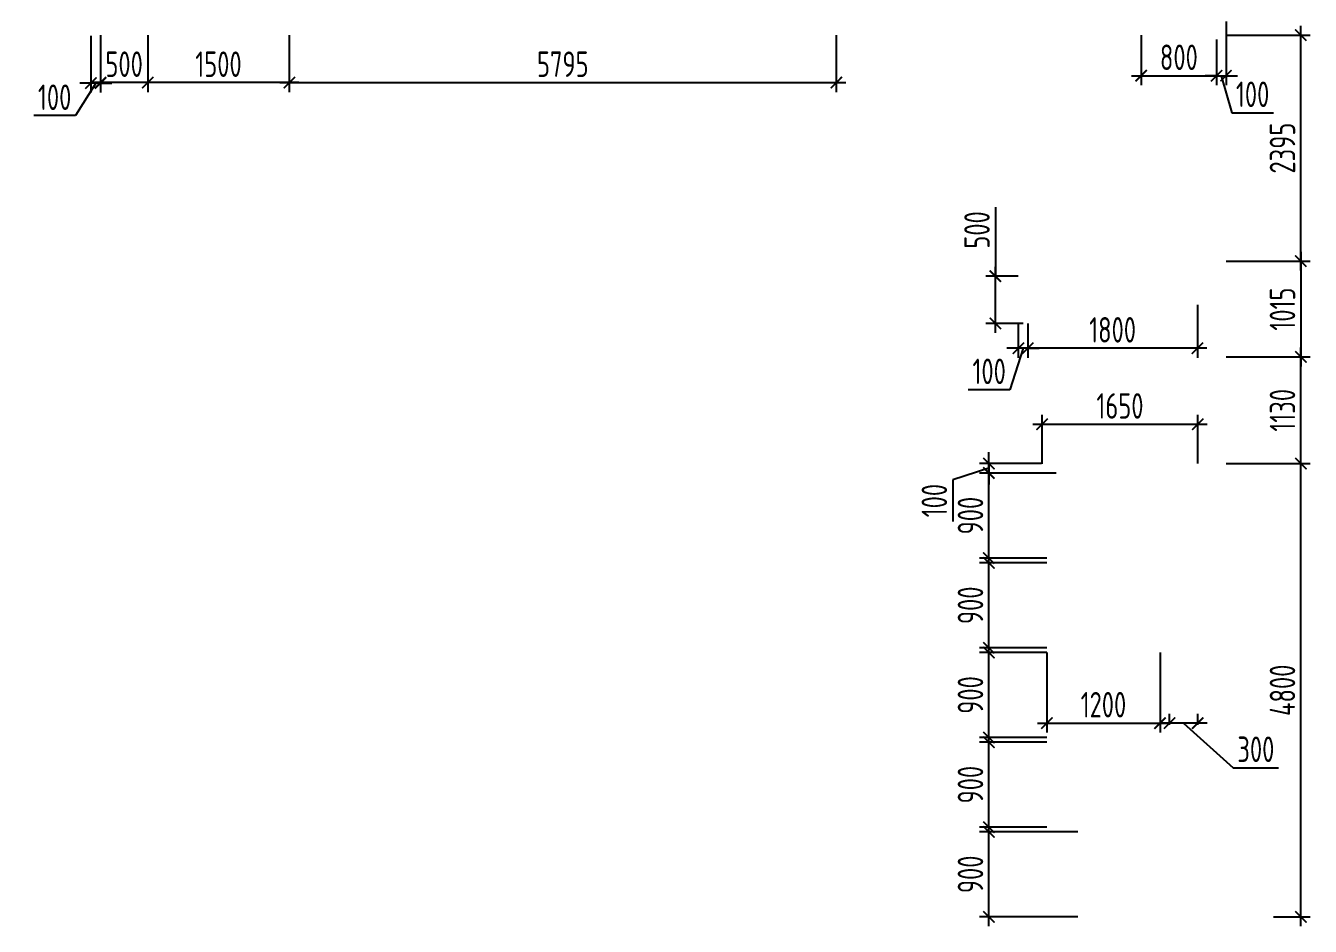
# Model space of a CAD drawing. Header units: millimetres. Extents: x -350007 to 536090, y -888 to 198380.
# Drawn here: x -37920 to -24308, y 61556 to 71096 of the extents above; entities that cross this region are included whole.
import ezdxf

# ---------------------------------------------------------------- set-up
doc = ezdxf.new("R2010")
doc.units = ezdxf.units.MM
doc.layers.add('АР_Размеры нов.', color=15, linetype='Continuous', lineweight=0)
doc.styles.add('ISOCPEUR', font='isocpeur.ttf', dxfattribs={"width": 0.7})
doc.dimstyles.new('R_100', dxfattribs={"dimtxt": 270, "dimasz": 120, "dimexe": 100, "dimexo": 0, "dimgap": 60, "dimtad": 1, "dimdec": 0, "dimrnd": 5, "dimzin": 0, "dimdsep": 46, "dimtxsty": 'ISOCPEUR', "dimblk": 'ARCHTICK', "dimcen": 0, "dimdle": 100, "dimclrd": 256, "dimclre": 256, "dimclrt": 256, "dimadec": 0, "dimazin": 0, "dimtfac": 2, "dimtdec": 0, "dimtofl": 0, "dimtmove": 1, "dimatfit": 3, "dimfxl": 1, "dimtvp": 3, "dimtolj": 1, "dimtzin": 0, "dimarcsym": 0})

# ---------------------------------------------------------------- blocks, each defined once
blk = doc.blocks.new('_ArchTick')
at = {"color": 0, "linetype": 'ByBlock', "const_width": 0.15}
blk.add_lwpolyline([(-0.5, -0.5), (0.5, 0.5)], dxfattribs=at)
blk = doc.blocks.new('*D2734')
at = {"layer": 'Defpoints', "color": 0, "ltscale": 500, "transparency": 16777216}
for p in [(-27714, 62556), (-26772, 62556), (-26772, 61656)]:
    blk.add_point(p, dxfattribs=at)
at = {"layer": 'АР_Размеры нов.', "lineweight": -2, "ltscale": 500, "transparency": 16777216}
for p, q in [((-27714, 61556), (-27714, 62656)), ((-26772, 62556), (-27814, 62556)), ((-26772, 61656), (-27814, 61656))]:
    blk.add_line(p, q, dxfattribs=at)
at = {"layer": 'АР_Размеры нов.', "lineweight": -2, "ltscale": 500, "transparency": 16777216, "xscale": 120, "yscale": 120, "zscale": 120}
for p, rotation in [((-27714, 62556), 90), ((-27714, 61656), 270)]:
    blk.add_blockref('_ArchTick', p, dxfattribs=dict(at, rotation=rotation))
at = {"layer": 'АР_Размеры нов.', "lineweight": 13, "ltscale": 500, "transparency": 16777216, "insert": (-27909, 62106), "char_height": 270, "attachment_point": 5, "rotation": 90, "style": 'ISOCPEUR'}
blk.add_mtext('\\A1;900', dxfattribs=at)
blk = doc.blocks.new('*D2593')
at = {"layer": 'Defpoints', "color": 0, "ltscale": 100, "transparency": 16777216}
for p in [(-36627, 70996), (-35127, 70996), (-36627, 70493)]:
    blk.add_point(p, dxfattribs=at)
at = {"layer": 'АР_Размеры нов.', "lineweight": -2, "ltscale": 100, "transparency": 16777216}
for p, q in [((-36627, 70996), (-36627, 70393)), ((-35127, 70996), (-35127, 70393)), ((-35027, 70493), (-36727, 70493))]:
    blk.add_line(p, q, dxfattribs=at)
at = {"layer": 'АР_Размеры нов.', "lineweight": -2, "ltscale": 100, "transparency": 16777216, "xscale": 120, "yscale": 120, "zscale": 120, "rotation": 180}
blk.add_blockref('_ArchTick', (-36627, 70493), dxfattribs=at)
at = {"layer": 'АР_Размеры нов.', "lineweight": -2, "ltscale": 100, "transparency": 16777216, "xscale": 120, "yscale": 120, "zscale": 120}
blk.add_blockref('_ArchTick', (-35127, 70493), dxfattribs=at)
at = {"layer": 'АР_Размеры нов.', "ltscale": 100, "transparency": 16777216, "insert": (-35877, 70688), "char_height": 270, "attachment_point": 5, "style": 'ISOCPEUR'}
blk.add_mtext('\\A1;1500', dxfattribs=at)
blk = doc.blocks.new('*D2016')
at = {"layer": 'Defpoints', "color": 0, "ltscale": 500, "transparency": 16777216}
for p in [(-27155, 66457), (-27714, 66357), (-27158, 66357)]:
    blk.add_point(p, dxfattribs=at)
at = {"layer": 'АР_Размеры нов.', "lineweight": -2, "ltscale": 500, "transparency": 16777216}
for p, q in [((-27714, 66457), (-27714, 66577)), ((-27155, 66457), (-27814, 66457)), ((-27714, 66457), (-27714, 66357)), ((-27714, 66407), (-28097, 66286)), ((-27158, 66357), (-27814, 66357)), ((-27714, 66357), (-27714, 66237)), ((-28097, 66286), (-28097, 65844))]:
    blk.add_line(p, q, dxfattribs=at)
at = {"layer": 'АР_Размеры нов.', "lineweight": -2, "ltscale": 500, "transparency": 16777216, "xscale": 120, "yscale": 120, "zscale": 120}
for p, rotation in [((-27714, 66457), 270), ((-27714, 66357), 90)]:
    blk.add_blockref('_ArchTick', p, dxfattribs=dict(at, rotation=rotation))
at = {"layer": 'АР_Размеры нов.', "lineweight": 13, "ltscale": 500, "transparency": 16777216, "insert": (-28292, 66065), "char_height": 270, "attachment_point": 5, "rotation": 90, "style": 'ISOCPEUR'}
blk.add_mtext('\\A1;100', dxfattribs=at)
blk = doc.blocks.new('*D2017')
at = {"layer": 'Defpoints', "color": 0, "ltscale": 500, "transparency": 16777216}
for p in [(-27714, 63506), (-27100, 63506), (-27100, 62606)]:
    blk.add_point(p, dxfattribs=at)
at = {"layer": 'АР_Размеры нов.', "lineweight": -2, "ltscale": 500, "transparency": 16777216}
for p, q in [((-27714, 62506), (-27714, 63606)), ((-27100, 63506), (-27814, 63506)), ((-27100, 62606), (-27814, 62606))]:
    blk.add_line(p, q, dxfattribs=at)
at = {"layer": 'АР_Размеры нов.', "lineweight": -2, "ltscale": 500, "transparency": 16777216, "xscale": 120, "yscale": 120, "zscale": 120}
for p, rotation in [((-27714, 63506), 90), ((-27714, 62606), 270)]:
    blk.add_blockref('_ArchTick', p, dxfattribs=dict(at, rotation=rotation))
at = {"layer": 'АР_Размеры нов.', "lineweight": 13, "ltscale": 500, "transparency": 16777216, "insert": (-27909, 63056), "char_height": 270, "attachment_point": 5, "rotation": 90, "style": 'ISOCPEUR'}
blk.add_mtext('\\A1;900', dxfattribs=at)
blk = doc.blocks.new('*D2018')
at = {"layer": 'Defpoints', "color": 0, "ltscale": 500, "transparency": 16777216}
for p in [(-27714, 64456), (-27100, 64456), (-27100, 63556)]:
    blk.add_point(p, dxfattribs=at)
at = {"layer": 'АР_Размеры нов.', "lineweight": -2, "ltscale": 500, "transparency": 16777216}
for p, q in [((-27714, 63456), (-27714, 64556)), ((-27100, 64456), (-27814, 64456)), ((-27100, 63556), (-27814, 63556))]:
    blk.add_line(p, q, dxfattribs=at)
at = {"layer": 'АР_Размеры нов.', "lineweight": -2, "ltscale": 500, "transparency": 16777216, "xscale": 120, "yscale": 120, "zscale": 120}
for p, rotation in [((-27714, 64456), 90), ((-27714, 63556), 270)]:
    blk.add_blockref('_ArchTick', p, dxfattribs=dict(at, rotation=rotation))
at = {"layer": 'АР_Размеры нов.', "lineweight": 13, "ltscale": 500, "transparency": 16777216, "insert": (-27909, 64006), "char_height": 270, "attachment_point": 5, "rotation": 90, "style": 'ISOCPEUR'}
blk.add_mtext('\\A1;900', dxfattribs=at)
blk = doc.blocks.new('*D2019')
at = {"layer": 'Defpoints', "color": 0, "ltscale": 500, "transparency": 16777216}
for p in [(-27714, 65406), (-27100, 65406), (-27100, 64506)]:
    blk.add_point(p, dxfattribs=at)
at = {"layer": 'АР_Размеры нов.', "lineweight": -2, "ltscale": 500, "transparency": 16777216}
for p, q in [((-27714, 64406), (-27714, 65506)), ((-27100, 65406), (-27814, 65406)), ((-27100, 64506), (-27814, 64506))]:
    blk.add_line(p, q, dxfattribs=at)
at = {"layer": 'АР_Размеры нов.', "lineweight": -2, "ltscale": 500, "transparency": 16777216, "xscale": 120, "yscale": 120, "zscale": 120}
for p, rotation in [((-27714, 65406), 90), ((-27714, 64506), 270)]:
    blk.add_blockref('_ArchTick', p, dxfattribs=dict(at, rotation=rotation))
at = {"layer": 'АР_Размеры нов.', "lineweight": 13, "ltscale": 500, "transparency": 16777216, "insert": (-27909, 64956), "char_height": 270, "attachment_point": 5, "rotation": 90, "style": 'ISOCPEUR'}
blk.add_mtext('\\A1;900', dxfattribs=at)
blk = doc.blocks.new('*D2020')
at = {"layer": 'Defpoints', "color": 0, "ltscale": 500, "transparency": 16777216}
for p in [(-27714, 66357), (-27002, 66357), (-27100, 65456)]:
    blk.add_point(p, dxfattribs=at)
at = {"layer": 'АР_Размеры нов.', "lineweight": -2, "ltscale": 500, "transparency": 16777216}
for p, q in [((-27714, 65356), (-27714, 66457)), ((-27002, 66357), (-27814, 66357)), ((-27100, 65456), (-27814, 65456))]:
    blk.add_line(p, q, dxfattribs=at)
at = {"layer": 'АР_Размеры нов.', "lineweight": -2, "ltscale": 500, "transparency": 16777216, "xscale": 120, "yscale": 120, "zscale": 120}
for p, rotation in [((-27714, 66357), 90), ((-27714, 65456), 270)]:
    blk.add_blockref('_ArchTick', p, dxfattribs=dict(at, rotation=rotation))
at = {"layer": 'АР_Размеры нов.', "lineweight": 13, "ltscale": 500, "transparency": 16777216, "insert": (-27909, 65906), "char_height": 270, "attachment_point": 5, "rotation": 90, "style": 'ISOCPEUR'}
blk.add_mtext('\\A1;900', dxfattribs=at)
blk = doc.blocks.new('*D2021')
at = {"layer": 'Defpoints', "color": 0, "ltscale": 500, "transparency": 16777216}
for p in [(-25800, 63708), (-25800, 63689), (-25501, 63689)]:
    blk.add_point(p, dxfattribs=at)
at = {"layer": 'АР_Размеры нов.', "lineweight": -2, "ltscale": 500, "transparency": 16777216}
for p, q in [((-25401, 63708), (-25900, 63708)), ((-25800, 63689), (-25800, 63808)), ((-25651, 63708), (-25125, 63236)), ((-25501, 63689), (-25501, 63808)), ((-25125, 63236), (-24646, 63236))]:
    blk.add_line(p, q, dxfattribs=at)
at = {"layer": 'АР_Размеры нов.', "lineweight": -2, "ltscale": 500, "transparency": 16777216, "xscale": 120, "yscale": 120, "zscale": 120, "rotation": 180}
blk.add_blockref('_ArchTick', (-25800, 63708), dxfattribs=at)
at = {"layer": 'АР_Размеры нов.', "lineweight": -2, "ltscale": 500, "transparency": 16777216, "xscale": 120, "yscale": 120, "zscale": 120}
blk.add_blockref('_ArchTick', (-25501, 63708), dxfattribs=at)
at = {"layer": 'АР_Размеры нов.', "lineweight": 13, "ltscale": 500, "transparency": 16777216, "insert": (-24885, 63431), "char_height": 270, "attachment_point": 5, "style": 'ISOCPEUR'}
blk.add_mtext('\\A1;300', dxfattribs=at)
blk = doc.blocks.new('*D2022')
at = {"layer": 'Defpoints', "color": 0, "ltscale": 500, "transparency": 16777216}
for p in [(-27100, 64456), (-25900, 64456), (-25900, 63708)]:
    blk.add_point(p, dxfattribs=at)
at = {"layer": 'АР_Размеры нов.', "lineweight": -2, "ltscale": 500, "transparency": 16777216}
for p, q in [((-27100, 64456), (-27100, 63608)), ((-25900, 64456), (-25900, 63608)), ((-27200, 63708), (-25800, 63708))]:
    blk.add_line(p, q, dxfattribs=at)
at = {"layer": 'АР_Размеры нов.', "lineweight": -2, "ltscale": 500, "transparency": 16777216, "xscale": 120, "yscale": 120, "zscale": 120, "rotation": 180}
blk.add_blockref('_ArchTick', (-27100, 63708), dxfattribs=at)
at = {"layer": 'АР_Размеры нов.', "lineweight": -2, "ltscale": 500, "transparency": 16777216, "xscale": 120, "yscale": 120, "zscale": 120}
blk.add_blockref('_ArchTick', (-25900, 63708), dxfattribs=at)
at = {"layer": 'АР_Размеры нов.', "lineweight": 13, "ltscale": 500, "transparency": 16777216, "insert": (-26500, 63903), "char_height": 270, "attachment_point": 5, "style": 'ISOCPEUR'}
blk.add_mtext('\\A1;1200', dxfattribs=at)
blk = doc.blocks.new('*D2023')
at = {"layer": 'Defpoints', "color": 0, "ltscale": 500, "transparency": 16777216}
for p in [(-25201, 70996), (-24408, 70996), (-25201, 68602)]:
    blk.add_point(p, dxfattribs=at)
at = {"layer": 'АР_Размеры нов.', "lineweight": -2, "ltscale": 500, "transparency": 16777216}
for p, q in [((-24408, 68502), (-24408, 71096)), ((-25201, 70996), (-24308, 70996)), ((-25201, 68602), (-24308, 68602))]:
    blk.add_line(p, q, dxfattribs=at)
at = {"layer": 'АР_Размеры нов.', "lineweight": -2, "ltscale": 500, "transparency": 16777216, "xscale": 120, "yscale": 120, "zscale": 120}
for p, rotation in [((-24408, 70996), 90), ((-24408, 68602), 270)]:
    blk.add_blockref('_ArchTick', p, dxfattribs=dict(at, rotation=rotation))
at = {"layer": 'АР_Размеры нов.', "lineweight": 13, "ltscale": 500, "transparency": 16777216, "insert": (-24603, 69799), "char_height": 270, "attachment_point": 5, "rotation": 90, "style": 'ISOCPEUR'}
blk.add_mtext('\\A1;2395', dxfattribs=at)
blk = doc.blocks.new('*D2043')
at = {"layer": 'Defpoints', "color": 0, "ltscale": 500, "transparency": 16777216}
for p in [(-26101, 70996), (-25301, 70948), (-25301, 70566)]:
    blk.add_point(p, dxfattribs=at)
at = {"layer": 'АР_Размеры нов.', "lineweight": -2, "ltscale": 500, "transparency": 16777216}
for p, q in [((-26101, 70996), (-26101, 70466)), ((-25301, 70948), (-25301, 70466)), ((-26201, 70566), (-25201, 70566))]:
    blk.add_line(p, q, dxfattribs=at)
at = {"layer": 'АР_Размеры нов.', "lineweight": -2, "ltscale": 500, "transparency": 16777216, "xscale": 120, "yscale": 120, "zscale": 120, "rotation": 180}
blk.add_blockref('_ArchTick', (-26101, 70566), dxfattribs=at)
at = {"layer": 'АР_Размеры нов.', "lineweight": -2, "ltscale": 500, "transparency": 16777216, "xscale": 120, "yscale": 120, "zscale": 120}
blk.add_blockref('_ArchTick', (-25301, 70566), dxfattribs=at)
at = {"layer": 'АР_Размеры нов.', "lineweight": 13, "ltscale": 500, "transparency": 16777216, "insert": (-25701, 70761), "char_height": 270, "attachment_point": 5, "style": 'ISOCPEUR'}
blk.add_mtext('\\A1;800', dxfattribs=at)
blk = doc.blocks.new('*D2044')
at = {"layer": 'Defpoints', "color": 0, "ltscale": 500, "transparency": 16777216}
for p in [(-25201, 71139), (-25301, 70948), (-25201, 70566)]:
    blk.add_point(p, dxfattribs=at)
at = {"layer": 'АР_Размеры нов.', "lineweight": -2, "ltscale": 500, "transparency": 16777216}
for p, q in [((-25201, 71139), (-25201, 70466)), ((-25301, 70948), (-25301, 70466)), ((-25301, 70566), (-25421, 70566)), ((-25301, 70566), (-25201, 70566)), ((-25251, 70566), (-25140, 70174)), ((-25201, 70566), (-25081, 70566)), ((-25140, 70174), (-24699, 70174))]:
    blk.add_line(p, q, dxfattribs=at)
at = {"layer": 'АР_Размеры нов.', "lineweight": -2, "ltscale": 500, "transparency": 16777216, "xscale": 120, "yscale": 120, "zscale": 120}
blk.add_blockref('_ArchTick', (-25301, 70566), dxfattribs=at)
at = {"layer": 'АР_Размеры нов.', "lineweight": -2, "ltscale": 500, "transparency": 16777216, "xscale": 120, "yscale": 120, "zscale": 120, "rotation": 180}
blk.add_blockref('_ArchTick', (-25201, 70566), dxfattribs=at)
at = {"layer": 'АР_Размеры нов.', "lineweight": 13, "ltscale": 500, "transparency": 16777216, "insert": (-24919, 70369), "char_height": 270, "attachment_point": 5, "style": 'ISOCPEUR'}
blk.add_mtext('\\A1;100', dxfattribs=at)
blk = doc.blocks.new('*D2048')
at = {"layer": 'Defpoints', "color": 0, "ltscale": 500, "transparency": 16777216}
for p in [(-35127, 70996), (-29331, 70996), (-29331, 70493)]:
    blk.add_point(p, dxfattribs=at)
at = {"layer": 'АР_Размеры нов.', "lineweight": -2, "ltscale": 500, "transparency": 16777216}
for p, q in [((-35127, 70996), (-35127, 70393)), ((-29331, 70996), (-29331, 70393)), ((-35227, 70493), (-29231, 70493))]:
    blk.add_line(p, q, dxfattribs=at)
at = {"layer": 'АР_Размеры нов.', "lineweight": -2, "ltscale": 500, "transparency": 16777216, "xscale": 120, "yscale": 120, "zscale": 120, "rotation": 180}
blk.add_blockref('_ArchTick', (-35127, 70493), dxfattribs=at)
at = {"layer": 'АР_Размеры нов.', "lineweight": -2, "ltscale": 500, "transparency": 16777216, "xscale": 120, "yscale": 120, "zscale": 120}
blk.add_blockref('_ArchTick', (-29331, 70493), dxfattribs=at)
at = {"layer": 'АР_Размеры нов.', "lineweight": 13, "ltscale": 500, "transparency": 16777216, "insert": (-32229, 70688), "char_height": 270, "attachment_point": 5, "style": 'ISOCPEUR'}
blk.add_mtext('\\A1;5795', dxfattribs=at)
blk = doc.blocks.new('*D2050')
at = {"layer": 'Defpoints', "color": 0, "ltscale": 500, "transparency": 16777216}
for p in [(-37127, 70996), (-36627, 70996), (-37127, 70493)]:
    blk.add_point(p, dxfattribs=at)
at = {"layer": 'АР_Размеры нов.', "lineweight": -2, "ltscale": 500, "transparency": 16777216}
for p, q in [((-37127, 70996), (-37127, 70393)), ((-36627, 70996), (-36627, 70393)), ((-36527, 70493), (-37227, 70493))]:
    blk.add_line(p, q, dxfattribs=at)
at = {"layer": 'АР_Размеры нов.', "lineweight": -2, "ltscale": 500, "transparency": 16777216, "xscale": 120, "yscale": 120, "zscale": 120, "rotation": 180}
blk.add_blockref('_ArchTick', (-37127, 70493), dxfattribs=at)
at = {"layer": 'АР_Размеры нов.', "lineweight": -2, "ltscale": 500, "transparency": 16777216, "xscale": 120, "yscale": 120, "zscale": 120}
blk.add_blockref('_ArchTick', (-36627, 70493), dxfattribs=at)
at = {"layer": 'АР_Размеры нов.', "lineweight": 13, "ltscale": 500, "transparency": 16777216, "insert": (-36877, 70688), "char_height": 270, "attachment_point": 5, "style": 'ISOCPEUR'}
blk.add_mtext('\\A1;500', dxfattribs=at)
blk = doc.blocks.new('*D2051')
at = {"layer": 'Defpoints', "color": 0, "ltscale": 500, "transparency": 16777216}
for p in [(-37228, 70990), (-37127, 70996), (-37228, 70488)]:
    blk.add_point(p, dxfattribs=at)
at = {"layer": 'АР_Размеры нов.', "lineweight": -2, "ltscale": 500, "transparency": 16777216}
for p, q in [((-37228, 70990), (-37228, 70388)), ((-37127, 70996), (-37127, 70388)), ((-37178, 70488), (-37393, 70143)), ((-37228, 70488), (-37348, 70488)), ((-37127, 70488), (-37228, 70488)), ((-37127, 70488), (-37007, 70488)), ((-37393, 70143), (-37834, 70143))]:
    blk.add_line(p, q, dxfattribs=at)
at = {"layer": 'АР_Размеры нов.', "lineweight": -2, "ltscale": 500, "transparency": 16777216, "xscale": 120, "yscale": 120, "zscale": 120}
blk.add_blockref('_ArchTick', (-37228, 70488), dxfattribs=at)
at = {"layer": 'АР_Размеры нов.', "lineweight": -2, "ltscale": 500, "transparency": 16777216, "xscale": 120, "yscale": 120, "zscale": 120, "rotation": 180}
blk.add_blockref('_ArchTick', (-37127, 70488), dxfattribs=at)
at = {"layer": 'АР_Размеры нов.', "lineweight": 13, "ltscale": 500, "transparency": 16777216, "insert": (-37613, 70338), "char_height": 270, "attachment_point": 5, "style": 'ISOCPEUR'}
blk.add_mtext('\\A1;100', dxfattribs=at)
blk = doc.blocks.new('*D3971')
at = {"layer": 'Defpoints', "color": 0, "ltscale": 500, "transparency": 16777216}
for p in [(-25501, 66873), (-27150, 66456), (-25501, 66457)]:
    blk.add_point(p, dxfattribs=at)
at = {"layer": 'АР_Размеры нов.', "lineweight": -2, "ltscale": 500, "transparency": 16777216}
for p, q in [((-27150, 66456), (-27150, 66973)), ((-25501, 66457), (-25501, 66973)), ((-27250, 66873), (-25401, 66873))]:
    blk.add_line(p, q, dxfattribs=at)
at = {"layer": 'АР_Размеры нов.', "lineweight": -2, "ltscale": 500, "transparency": 16777216, "xscale": 120, "yscale": 120, "zscale": 120, "rotation": 180}
blk.add_blockref('_ArchTick', (-27150, 66873), dxfattribs=at)
at = {"layer": 'АР_Размеры нов.', "lineweight": -2, "ltscale": 500, "transparency": 16777216, "xscale": 120, "yscale": 120, "zscale": 120}
blk.add_blockref('_ArchTick', (-25501, 66873), dxfattribs=at)
at = {"layer": 'АР_Размеры нов.', "lineweight": 13, "ltscale": 500, "transparency": 16777216, "insert": (-26325, 67068), "char_height": 270, "attachment_point": 5, "style": 'ISOCPEUR'}
blk.add_mtext('\\A1;1650', dxfattribs=at)
blk = doc.blocks.new('*D3972')
at = {"layer": 'Defpoints', "color": 0, "ltscale": 500, "transparency": 16777216}
for p in [(-25200, 66457), (-24408, 66457), (-24698, 61656)]:
    blk.add_point(p, dxfattribs=at)
at = {"layer": 'АР_Размеры нов.', "lineweight": -2, "ltscale": 500, "transparency": 16777216}
for p, q in [((-25200, 66457), (-24308, 66457)), ((-24408, 61556), (-24408, 66557)), ((-24698, 61656), (-24308, 61656))]:
    blk.add_line(p, q, dxfattribs=at)
at = {"layer": 'АР_Размеры нов.', "lineweight": -2, "ltscale": 500, "transparency": 16777216, "xscale": 120, "yscale": 120, "zscale": 120}
for p, rotation in [((-24408, 66457), 90), ((-24408, 61656), 270)]:
    blk.add_blockref('_ArchTick', p, dxfattribs=dict(at, rotation=rotation))
at = {"layer": 'АР_Размеры нов.', "lineweight": 13, "ltscale": 500, "transparency": 16777216, "insert": (-24603, 64056), "char_height": 270, "attachment_point": 5, "rotation": 90, "style": 'ISOCPEUR'}
blk.add_mtext('\\A1;4800', dxfattribs=at)
blk = doc.blocks.new('*D3973')
at = {"layer": 'Defpoints', "color": 0, "ltscale": 500, "transparency": 16777216}
for p in [(-25201, 67587), (-24408, 67587), (-25200, 66457)]:
    blk.add_point(p, dxfattribs=at)
at = {"layer": 'АР_Размеры нов.', "lineweight": -2, "ltscale": 500, "transparency": 16777216}
for p, q in [((-24408, 66357), (-24408, 67687)), ((-25201, 67587), (-24308, 67587)), ((-25200, 66457), (-24308, 66457))]:
    blk.add_line(p, q, dxfattribs=at)
at = {"layer": 'АР_Размеры нов.', "lineweight": -2, "ltscale": 500, "transparency": 16777216, "xscale": 120, "yscale": 120, "zscale": 120}
for p, rotation in [((-24408, 67587), 90), ((-24408, 66457), 270)]:
    blk.add_blockref('_ArchTick', p, dxfattribs=dict(at, rotation=rotation))
at = {"layer": 'АР_Размеры нов.', "lineweight": 13, "ltscale": 500, "transparency": 16777216, "insert": (-24603, 67022), "char_height": 270, "attachment_point": 5, "rotation": 90, "style": 'ISOCPEUR'}
blk.add_mtext('\\A1;1130', dxfattribs=at)
blk = doc.blocks.new('*D3975')
at = {"layer": 'Defpoints', "color": 0, "transparency": 16777216}
for p in [(-25504, 68140), (-27302, 67942), (-27302, 67679)]:
    blk.add_point(p, dxfattribs=at)
at = {"layer": 'АР_Размеры нов.', "lineweight": -2, "transparency": 16777216}
for p, q in [((-25504, 68140), (-25504, 67579)), ((-27302, 67942), (-27302, 67579)), ((-25404, 67679), (-27402, 67679))]:
    blk.add_line(p, q, dxfattribs=at)
at = {"layer": 'АР_Размеры нов.', "lineweight": -2, "transparency": 16777216, "xscale": 120, "yscale": 120, "zscale": 120, "rotation": 180}
blk.add_blockref('_ArchTick', (-27302, 67679), dxfattribs=at)
at = {"layer": 'АР_Размеры нов.', "lineweight": -2, "transparency": 16777216, "xscale": 120, "yscale": 120, "zscale": 120}
blk.add_blockref('_ArchTick', (-25504, 67679), dxfattribs=at)
at = {"layer": 'АР_Размеры нов.', "transparency": 16777216, "insert": (-26403, 67874), "char_height": 270, "attachment_point": 5, "style": 'ISOCPEUR'}
blk.add_mtext('\\A1;1800', dxfattribs=at)
blk = doc.blocks.new('*D3976')
at = {"layer": 'Defpoints', "color": 0, "transparency": 16777216}
for p in [(-27402, 67942), (-27302, 67942), (-27402, 67679)]:
    blk.add_point(p, dxfattribs=at)
at = {"layer": 'АР_Размеры нов.', "lineweight": -2, "transparency": 16777216}
for p, q in [((-27402, 67942), (-27402, 67579)), ((-27302, 67942), (-27302, 67579)), ((-27402, 67679), (-27522, 67679)), ((-27352, 67679), (-27491, 67239)), ((-27302, 67679), (-27402, 67679)), ((-27302, 67679), (-27182, 67679)), ((-27491, 67239), (-27932, 67239))]:
    blk.add_line(p, q, dxfattribs=at)
at = {"layer": 'АР_Размеры нов.', "lineweight": -2, "transparency": 16777216, "xscale": 120, "yscale": 120, "zscale": 120}
blk.add_blockref('_ArchTick', (-27402, 67679), dxfattribs=at)
at = {"layer": 'АР_Размеры нов.', "lineweight": -2, "transparency": 16777216, "xscale": 120, "yscale": 120, "zscale": 120, "rotation": 180}
blk.add_blockref('_ArchTick', (-27302, 67679), dxfattribs=at)
at = {"layer": 'АР_Размеры нов.', "transparency": 16777216, "insert": (-27711, 67434), "char_height": 270, "attachment_point": 5, "style": 'ISOCPEUR'}
blk.add_mtext('\\A1;100', dxfattribs=at)
blk = doc.blocks.new('*D3974')
at = {"layer": 'Defpoints', "color": 0, "transparency": 16777216}
for p in [(-27645, 68442), (-27402, 68442), (-27352, 67942)]:
    blk.add_point(p, dxfattribs=at)
at = {"layer": 'АР_Размеры нов.', "lineweight": -2, "transparency": 16777216}
for p, q in [((-27645, 69172), (-27645, 68442)), ((-27645, 67842), (-27645, 68542)), ((-27402, 68442), (-27745, 68442)), ((-27352, 67942), (-27745, 67942))]:
    blk.add_line(p, q, dxfattribs=at)
at = {"layer": 'АР_Размеры нов.', "lineweight": -2, "transparency": 16777216, "xscale": 120, "yscale": 120, "zscale": 120}
for p, rotation in [((-27645, 68442), 90), ((-27645, 67942), 270)]:
    blk.add_blockref('_ArchTick', p, dxfattribs=dict(at, rotation=rotation))
at = {"layer": 'АР_Размеры нов.', "transparency": 16777216, "insert": (-27840, 68932), "char_height": 270, "attachment_point": 5, "rotation": 90, "style": 'ISOCPEUR'}
blk.add_mtext('\\A1;500', dxfattribs=at)
blk = doc.blocks.new('*D3992')
at = {"layer": 'Defpoints', "color": 0, "transparency": 16777216}
for p in [(-25201, 68602), (-25201, 67587), (-24408, 67587)]:
    blk.add_point(p, dxfattribs=at)
at = {"layer": 'АР_Размеры нов.', "lineweight": -2, "transparency": 16777216}
for p, q in [((-24408, 68702), (-24408, 67487)), ((-25201, 68602), (-24308, 68602)), ((-25201, 67587), (-24308, 67587))]:
    blk.add_line(p, q, dxfattribs=at)
at = {"layer": 'АР_Размеры нов.', "lineweight": -2, "transparency": 16777216, "xscale": 120, "yscale": 120, "zscale": 120}
for p, rotation in [((-24408, 68602), 90), ((-24408, 67587), 270)]:
    blk.add_blockref('_ArchTick', p, dxfattribs=dict(at, rotation=rotation))
at = {"layer": 'АР_Размеры нов.', "transparency": 16777216, "insert": (-24603, 68094), "char_height": 270, "attachment_point": 5, "rotation": 90, "style": 'ISOCPEUR'}
blk.add_mtext('\\A1;1015', dxfattribs=at)

msp = doc.modelspace()

# ---------------------------------------------------------------- dimensions: what is measured, and where the dimension line sits
at = {"layer": 'АР_Размеры нов.', "lineweight": 13, "ltscale": 500}
for base, p1, p2, override, picture, middle in [((-25200.7, 70565.8), (-25300.7, 70948.1), (-25200.7, 71138.9), {"dimpost": '\\X'}, '*D2044', (-25080.1, 70174)), ((-37228, 70488.1), (-37127.3, 70995.7), (-37228, 70990.4), {"dimpost": '\\X', "dimfxl": 2.5, "dimarcsym": 2}, '*D2051', (-37452.7, 70143.4)), ((-25300.7, 70565.8), (-26100.8, 70995.7), (-25300.7, 70948.1), {"dimpost": '\\X'}, '*D2043', (-25700.8, 70565.8)), ((-25800.4, 63707.7), (-25500.7, 63688.9), (-25800.4, 63688.9), {"dimpost": '\\X'}, '*D2021', (-25065, 63236.3))]:
    dim = msp.add_linear_dim(base=base, p1=p1, p2=p2, dimstyle='R_100', override=override, dxfattribs=at)
    dim.commit()
    dim.dimension.update_dxf_attribs({"geometry": picture, "text_midpoint": middle, "dimtype": 160})
for base, p1, p2, picture, middle in [((-24408.1, 70995.7), (-25200.7, 68601.9), (-25200.7, 70995.7), '*D2023', (-24603.1, 69798.8)), ((-24408.1, 67586.9), (-25200.2, 66456.9), (-25200.7, 67586.9), '*D3973', (-24603.1, 67021.9)), ((-27714.4, 66356.9), (-27099.9, 65455.7), (-27002.1, 66356.9), '*D2020', (-27909.4, 65906.3)), ((-24408.1, 66456.9), (-24697.7, 61655.7), (-25200.2, 66456.9), '*D3972', (-24603.1, 64056.3)), ((-27714.4, 65405.7), (-27099.9, 64505.7), (-27099.9, 65405.7), '*D2019', (-27909.4, 64955.7)), ((-27714.4, 64455.7), (-27099.9, 63555.7), (-27099.9, 64455.7), '*D2018', (-27909.4, 64005.7)), ((-27714.4, 63505.7), (-27099.9, 62605.7), (-27099.9, 63505.7), '*D2017', (-27909.4, 63055.7)), ((-27714.4, 62555.7), (-26772.5, 61655.7), (-26772.5, 62555.7), '*D2734', (-27909.4, 62105.7))]:
    dim = msp.add_linear_dim(base=base, p1=p1, p2=p2, angle=90, dimstyle='R_100', override={"dimpost": '\\X'}, dxfattribs=at)
    dim.commit()
    dim.dimension.update_dxf_attribs({"geometry": picture, "text_midpoint": middle})
for base, p1, p2, override, picture, middle in [((-37127.3, 70493.3), (-36627.3, 70995.7), (-37127.3, 70995.7), {"dimpost": '\\X', "dimfxl": 2.5, "dimarcsym": 2}, '*D2050', (-36877.3, 70688.3)), ((-29330.7, 70493.3), (-35127.3, 70995.7), (-29330.7, 70995.7), {"dimpost": '\\X', "dimfxl": 2.5, "dimarcsym": 2}, '*D2048', (-32229, 70688.3)), ((-25500.7, 66873.2), (-27149.9, 66455.7), (-25500.7, 66456.9), {"dimpost": '\\X'}, '*D3971', (-26325.3, 67068.2)), ((-25899.9, 63707.7), (-27099.9, 64455.7), (-25899.9, 64455.7), {"dimpost": '\\X'}, '*D2022', (-26499.9, 63902.7))]:
    dim = msp.add_linear_dim(base=base, p1=p1, p2=p2, dimstyle='R_100', override=override, dxfattribs=at)
    dim.commit()
    dim.dimension.update_dxf_attribs({"geometry": picture, "text_midpoint": middle})
at = {"layer": 'АР_Размеры нов.', "ltscale": 100}
dim = msp.add_linear_dim(base=(-36627.3, 70493.3), p1=(-35127.3, 70995.7), p2=(-36627.3, 70995.7), dimstyle='R_100', override={"dimpost": '\\X', "dimfxl": 2.5, "dimarcsym": 2}, dxfattribs=at)
dim.commit()
dim.dimension.update_dxf_attribs({"geometry": '*D2593', "text_midpoint": (-35877.3, 70688.3)})
at = {"layer": 'АР_Размеры нов.'}
dim = msp.add_linear_dim(base=(-27645.5, 68441.9), p1=(-27351.7, 67941.9), p2=(-27401.7, 68441.9), angle=90, dimstyle='R_100', override={"dimpost": '\\X'}, dxfattribs=at)
dim.commit()
dim.dimension.update_dxf_attribs({"geometry": '*D3974', "text_midpoint": (-27713.8, 68932), "dimtype": 160})
dim = msp.add_linear_dim(base=(-24408.1, 67586.9), p1=(-25200.7, 68601.9), p2=(-25200.7, 67586.9), angle=90, dimstyle='R_100', override={"dimpost": '\\X'}, dxfattribs=at)
dim.commit()
dim.dimension.update_dxf_attribs({"geometry": '*D3992', "text_midpoint": (-24603.1, 68094.4)})
dim = msp.add_linear_dim(base=(-27301.7, 67678.8), p1=(-25503.9, 68139.9), p2=(-27301.7, 67941.9), dimstyle='R_100', override={"dimpost": '\\X'}, dxfattribs=at)
dim.commit()
dim.dimension.update_dxf_attribs({"geometry": '*D3975', "text_midpoint": (-26402.8, 67873.8)})
dim = msp.add_linear_dim(base=(-27401.7, 67678.8), p1=(-27301.7, 67941.9), p2=(-27401.7, 67941.9), dimstyle='R_100', override={"dimpost": '\\X'}, dxfattribs=at)
dim.commit()
dim.dimension.update_dxf_attribs({"geometry": '*D3976', "text_midpoint": (-27550.7, 67239.4), "dimtype": 160})
at = {"layer": 'АР_Размеры нов.', "lineweight": 13, "ltscale": 500}
dim = msp.add_linear_dim(base=(-27714.4, 66356.9), p1=(-27155.4, 66456.9), p2=(-27157.8, 66356.9), angle=90, dimstyle='R_100', override={"dimpost": '\\X'}, dxfattribs=at)
dim.commit()
dim.dimension.update_dxf_attribs({"geometry": '*D2016', "text_midpoint": (-28097, 66225.7), "dimtype": 160})

doc.saveas('drawing.dxf')
